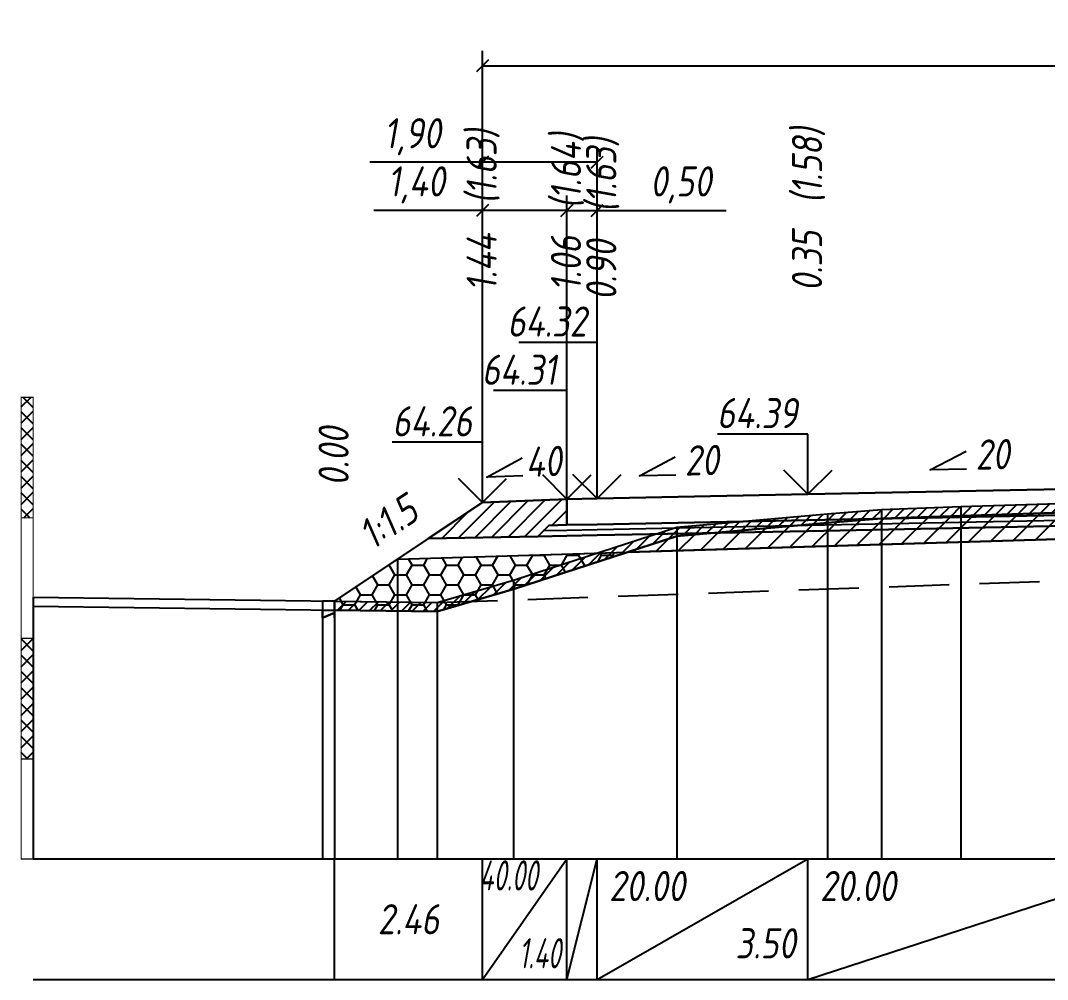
# Model space of a CAD drawing. Extents: x -717 to 1451, y -133302 to 233.
# Drawn here: x 78.9 to 164.1, y -3654 to -3574.4 of the extents above; entities that cross this region are included whole.
import ezdxf
from ezdxf.enums import TextEntityAlignment as Align

# ---------------------------------------------------------------- set-up
doc = ezdxf.new("R2010")
doc.units = 0
doc.linetypes.add('штриховая', pattern=[0.75, 0.5, -0.25])
for name, color, linetype in [('Интерполированный поперечник', 2, 'Continuous'), ('Код_514', 1, 'Continuous'), ('Контур_0', 7, 'Continuous'), ('Контур_2521', 7, 'Continuous'), ('Контур_2564', 7, 'Continuous'), ('Контур_2660', 7, 'Continuous'), ('Контур_2665', 7, 'Continuous'), ('Контур_400', 7, 'Continuous'), ('Контур_508', 7, 'Continuous'), ('Контур_512', 7, 'Continuous'), ('Контур_513', 7, 'Continuous'), ('Контур_818', 7, 'Continuous'), ('Красный поперечник', 1, 'Continuous'), ('Линейка абсолютных высот', 7, 'Continuous'), ('Объём_2501', 7, 'Continuous'), ('Объём_2564', 7, 'Continuous'), ('Объём_2650', 7, 'Continuous'), ('Объём_2660', 7, 'Continuous'), ('Объём_2661', 7, 'Continuous'), ('Объём_2663', 7, 'Continuous'), ('Объём_2665', 7, 'Continuous'), ('Объём_2666', 7, 'Continuous'), ('Откосы', 7, 'Continuous'), ('Отметки покрытия', 7, 'Continuous'), ('Рабочие отметки', 7, 'Continuous'), ('Рабочие отметки доп.', 7, 'Continuous'), ('Таблица', 7, 'Continuous'), ('Уклоны проезжей части', 7, 'Continuous'), ('Черный поперечник', 3, 'Continuous')]:
    doc.layers.add(name, color=color, linetype=linetype)
for name, color, linetype, true_color in [('Контур_2540', 2, 'Continuous', 0xffff00), ('Контур_2560', 2, 'Continuous', 0xffff00), ('Контур_2561', 7, 'Continuous', 0xff8040), ('Контур_2562', 3, 'Continuous', 0x00ff00), ('Контур_2563', 7, 'Continuous', 0xff8000), ('Контур_2570', 7, 'Continuous', 0x80ff00), ('Контур_2583', 3, 'Continuous', 0x00ff00), ('Контур_2736', 4, 'Continuous', 0x00ffff), ('Контур_2737', 4, 'Continuous', 0x00ffff), ('Контур_2738', 4, 'Continuous', 0x00ffff), ('Контур_2739', 4, 'Continuous', 0x00ffff), ('Контур_2741', 4, 'Continuous', 0x00ffff), ('Контур_2742', 4, 'Continuous', 0x00ffff), ('Контур_2743', 4, 'Continuous', 0x00ffff), ('Контур_2744', 7, 'Continuous', 0xa4ffff), ('Контур_2745', 7, 'Continuous', 0xa4ffff), ('Контур_2747', 4, 'Continuous', 0x00ffff), ('Контур_2748', 4, 'Continuous', 0x00ffff), ('Контур_2749', 4, 'Continuous', 0x00ffff), ('Контур_2750', 4, 'Continuous', 0x00ffff), ('Контур_2751', 4, 'Continuous', 0x00ffff), ('Контур_2752', 4, 'Continuous', 0x00ffff), ('Контур_402', 7, 'Continuous', 0xff6464), ('Контур_703', 4, 'Continuous', 0x00ffff), ('Контур_705', 4, 'Continuous', 0x00ffff), ('Контур_707', 4, 'Continuous', 0x00ffff), ('Контур_720', 131, 'Continuous', 0xaaffff), ('Объём_2500', 7, 'Continuous', 0xc0c0c0), ('Объём_2520', 7, 'Continuous', 0x80ffff), ('Объём_2540', 2, 'Continuous', 0xffff00), ('Объём_2560', 2, 'Continuous', 0xffff00), ('Объём_2561', 7, 'Continuous', 0xff8040), ('Объём_2562', 3, 'Continuous', 0x00ff00), ('Объём_2563', 7, 'Continuous', 0xff8000), ('Объём_2570', 7, 'Continuous', 0x80ff00), ('Объём_2580', 3, 'Continuous', 0x00ff00), ('Объём_2583', 3, 'Continuous', 0x00ff00), ('Объём_2593', 3, 'Continuous', 0x00ff00), ('Объём_2597', 3, 'Continuous', 0x00ff00), ('Объём_2600', 7, 'Continuous', 0x808000)]:
    doc.layers.add(name, color=color, linetype=linetype, true_color=true_color)
doc.styles.get("Standard").update_dxf_attribs({"font": 'txt', "height": 2.5})
doc.styles.add('М', font='romand.shx', dxfattribs={"width": 0.8, "oblique": 10, "height": 2.5})
doc.dimstyles.new('ISO-25', dxfattribs={"dimtxt": 2.5, "dimasz": 2.5, "dimexe": 1.25, "dimexo": 0.625, "dimtad": 1, "dimtxsty": 'Standard', "dimcen": 2.5, "dimadec": 0, "dimazin": 0, "dimtfac": 1, "dimtmove": 0, "dimatfit": 3, "dimfxl": 1, "dimarcsym": 0})

# ---------------------------------------------------------------- blocks, each defined once
blk = doc.blocks.new('_Oblique')
at = {"color": 0, "linetype": 'ByBlock', "lineweight": -2}
blk.add_line((-0.5, -0.5), (0.5, 0.5), dxfattribs=at)
blk = doc.blocks.new('*D81')
at = {"color": 0, "lineweight": -2, "transparency": 16777216}
for p, q in [((117.28, -3613.859), (117.28, -3588.939)), ((124.28, -3613.579), (124.28, -3588.939)), ((117.28, -3590.189), (108.255, -3590.189)), ((124.28, -3590.189), (117.28, -3590.189))]:
    blk.add_line(p, q, dxfattribs=at)
at = {"layer": 'Defpoints', "color": 0, "transparency": 16777216}
for p in [(124.28, -3590.189), (117.28, -3614.484), (124.28, -3614.204)]:
    blk.add_point(p, dxfattribs=at)
at = {"color": 0, "lineweight": -2, "transparency": 16777216, "rotation": 180}
blk.add_blockref('_Oblique', (117.28, -3590.189), dxfattribs=at)
at = {"color": 0, "lineweight": -2, "transparency": 16777216}
blk.add_blockref('_Oblique', (124.28, -3590.189), dxfattribs=at)
at = {"color": 0, "transparency": 16777216, "insert": (111.795, -3588.076), "char_height": 2.5, "width": 8.75, "attachment_point": 5, "style": 'М'}
blk.add_mtext('1,40', dxfattribs=at)
blk = doc.blocks.new('*D83')
at = {"color": 0, "lineweight": -2, "transparency": 16777216}
for p, q in [((124.28, -3613.579), (124.28, -3588.939)), ((126.78, -3613.529), (126.78, -3588.939)), ((124.28, -3590.189), (126.78, -3590.189)), ((126.78, -3590.189), (137.501, -3590.189))]:
    blk.add_line(p, q, dxfattribs=at)
at = {"layer": 'Defpoints', "color": 0, "transparency": 16777216}
for p in [(126.78, -3590.189), (124.28, -3614.204), (126.78, -3614.154)]:
    blk.add_point(p, dxfattribs=at)
at = {"color": 0, "lineweight": -2, "transparency": 16777216, "rotation": 180}
blk.add_blockref('_Oblique', (124.28, -3590.189), dxfattribs=at)
at = {"color": 0, "lineweight": -2, "transparency": 16777216}
blk.add_blockref('_Oblique', (126.78, -3590.189), dxfattribs=at)
at = {"color": 0, "transparency": 16777216, "insert": (133.74, -3588.076), "char_height": 2.5, "width": 9.16667, "attachment_point": 5, "style": 'М'}
blk.add_mtext('0,50', dxfattribs=at)
blk = doc.blocks.new('*D86')
at = {"color": 0, "lineweight": -2, "transparency": 16777216}
for p, q in [((117.28, -3613.859), (117.28, -3584.939)), ((126.78, -3613.529), (126.78, -3584.939)), ((117.28, -3586.189), (107.928, -3586.189)), ((126.78, -3586.189), (117.28, -3586.189))]:
    blk.add_line(p, q, dxfattribs=at)
at = {"layer": 'Defpoints', "color": 0, "transparency": 16777216}
for p in [(126.78, -3586.189), (117.28, -3614.484), (126.78, -3614.154)]:
    blk.add_point(p, dxfattribs=at)
at = {"color": 0, "lineweight": -2, "transparency": 16777216, "rotation": 180}
blk.add_blockref('_Oblique', (117.28, -3586.189), dxfattribs=at)
at = {"color": 0, "lineweight": -2, "transparency": 16777216}
blk.add_blockref('_Oblique', (126.78, -3586.189), dxfattribs=at)
at = {"color": 0, "transparency": 16777216, "insert": (111.469, -3584.076), "char_height": 2.5, "width": 8.75, "attachment_point": 5, "style": 'М'}
blk.add_mtext('1,90', dxfattribs=at)
blk = doc.blocks.new('*D87')
at = {"color": 0, "lineweight": -2, "transparency": 16777216}
for p, q in [((117.28, -3613.859), (117.28, -3576.939)), ((232.78, -3613.859), (232.78, -3576.939)), ((117.28, -3578.189), (232.78, -3578.189))]:
    blk.add_line(p, q, dxfattribs=at)
at = {"layer": 'Defpoints', "color": 0, "transparency": 16777216}
for p in [(232.78, -3578.189), (117.28, -3614.484), (232.78, -3614.484)]:
    blk.add_point(p, dxfattribs=at)
at = {"color": 0, "lineweight": -2, "transparency": 16777216, "rotation": 180}
blk.add_blockref('_Oblique', (117.28, -3578.189), dxfattribs=at)
at = {"color": 0, "lineweight": -2, "transparency": 16777216}
blk.add_blockref('_Oblique', (232.78, -3578.189), dxfattribs=at)
at = {"color": 0, "transparency": 16777216, "insert": (175.03, -3576.076), "char_height": 2.5, "width": 11.25, "attachment_point": 5, "style": 'М'}
blk.add_mtext('23,10', dxfattribs=at)

msp = doc.modelspace()

# ---------------------------------------------------------------- hatches: boundary and pattern name
at = {"layer": 'Линейка абсолютных высот'}
h = msp.add_hatch(dxfattribs=at)
h.set_pattern_fill('ANSI37', scale=0.3, style=0)
h.paths.add_polyline_path([(80, -3615.701), (80, -3605.701), (79, -3605.701), (79, -3615.701)])
h = msp.add_hatch(dxfattribs=at)
h.set_pattern_fill('ANSI37', scale=0.3, style=0)
h.paths.add_polyline_path([(80, -3635.701), (80, -3625.701), (79, -3625.701), (79, -3635.701)])
at = {"layer": 'Объём_2563'}
h = msp.add_hatch(dxfattribs=at)
h.set_pattern_fill('ANSI31', color=256, scale=0.3)
h.paths.add_polyline_path([(122.78, -3616.322), (124.28, -3616.292), (124.28, -3614.142), (117.28, -3614.422), (112.78, -3617.422), (121.861, -3617.24)])
at = {"layer": 'Объём_2570'}
h = msp.add_hatch(dxfattribs=at)
h.set_pattern_fill('ANSI31', color=256, scale=0.2)
h.paths.add_polyline_path([(175.03, -3614.952), (156.964, -3615.518), (150.37, -3615.749), (145.893, -3616.113), (133.387, -3617.23), (119.846, -3621.607), (113.529, -3623.473), (105, -3623.358), (105, -3622.608), (113.529, -3622.723), (119.846, -3620.857), (133.387, -3616.48), (145.893, -3615.363), (150.37, -3614.999), (156.964, -3614.768), (175.03, -3614.202)])
at = {"layer": 'Объём_2600'}
h = msp.add_hatch(dxfattribs=at)
h.set_pattern_fill('ANSI31', color=6, scale=0.4)
h.paths.add_polyline_path([(129.308, -3618.548), (133.387, -3617.23), (145.893, -3616.113), (150.37, -3615.749), (156.964, -3615.518), (175.03, -3614.952), (175.03, -3617.177)])
h = msp.add_hatch(dxfattribs=at)
h.set_pattern_fill('HONEY', color=5, scale=0.3)
h.paths.add_polyline_path([(119.846, -3621.607), (113.529, -3623.473), (105, -3623.358), (105, -3622.608), (110.231, -3619.121), (129.308, -3618.548)])
h = msp.add_hatch(dxfattribs=at)
h.set_pattern_fill('ANSI31', color=6, scale=0.4)
h.paths.add_polyline_path([(104, -3623.345), (105, -3623.358), (105, -3623.572), (104, -3624)])
h = msp.add_hatch(dxfattribs=at)
h.set_pattern_fill('ANSI31', color=6, scale=0.4)
h.paths.add_polyline_path([(104, -3623.345), (105, -3623.358), (105, -3623.572), (104, -3624)])

# ---------------------------------------------------------------- linework, layer by layer
at = {"layer": 'Интерполированный поперечник', "linetype": 'штриховая', "ltscale": 10, "flags": 128}
msp.add_lwpolyline([(113.529, -3622.723), (253.268, -3617.85)], dxfattribs=at)
at = {"layer": 'Код_514'}
for p, q in [((105, -3654), (105, -3644)), ((117.28, -3654), (117.28, -3644)), ((117.28, -3654), (124.28, -3644)), ((124.28, -3654), (124.28, -3644)), ((124.28, -3654), (126.78, -3644)), ((126.78, -3654), (126.78, -3644)), ((126.78, -3654), (144.28, -3644)), ((144.28, -3654), (144.28, -3644)), ((144.28, -3654), (175.03, -3644))]:
    msp.add_line(p, q, dxfattribs=at)
at = {"layer": 'Контур_0', "flags": 128}
for points in [[(175.03, -3613.127), (144.28, -3613.742), (126.78, -3614.092), (126.78, -3614.092), (126.78, -3614.092), (126.78, -3614.092), (126.78, -3614.092), (124.28, -3614.142), (124.28, -3616.292), (126.78, -3616.242), (126.78, -3616.242), (126.78, -3616.242), (126.78, -3616.242), (126.78, -3616.242), (126.78, -3616.242), (144.28, -3615.892), (175.03, -3615.277), (175.03, -3613.127)], [(117.28, -3614.422), (105, -3622.608), (105, -3622.608), (105, -3622.608), (105, -3622.608), (105, -3622.608), (105, -3622.608), (105, -3622.608), (105, -3622.608), (105, -3622.608), (105, -3622.608), (105, -3622.608), (105, -3622.608), (105, -3622.608), (105, -3622.608), (105, -3624)], [(117.28, -3614.422), (105, -3622.608), (105, -3622.608), (105, -3622.608), (105, -3622.608), (105, -3622.608), (105, -3622.608), (105, -3622.608), (105, -3622.608), (105, -3622.608), (105, -3622.608), (105, -3622.608), (105, -3622.608), (105, -3622.608), (105, -3622.608), (105, -3624), (105, -3624), (105, -3622.608), (105, -3622.608), (105, -3622.608), (105, -3622.608), (105, -3622.608), (105, -3622.608), (105, -3622.608), (105, -3622.608), (105, -3622.608), (105, -3622.608), (105, -3622.608), (105, -3622.608), (105, -3622.608)], [(117.28, -3614.422), (117.28, -3614.422)], [(175.03, -3615.277), (144.28, -3615.892), (126.78, -3616.242), (126.78, -3616.242), (126.78, -3616.242), (126.78, -3616.242), (126.78, -3616.242), (126.78, -3616.242), (124.28, -3616.292), (122.78, -3616.322), (121.861, -3617.24), (124.28, -3617.192), (126.78, -3617.142), (126.78, -3617.142), (126.78, -3617.142), (126.78, -3617.142), (126.78, -3617.142), (126.78, -3617.142), (144.28, -3616.792), (175.03, -3616.177), (175.03, -3615.277)], [(112.78, -3617.422), (121.861, -3617.24), (122.78, -3616.322), (124.28, -3616.292)]]:
    msp.add_lwpolyline(points, dxfattribs=at)
at = {"layer": 'Контур_2521', "color": 250, "flags": 128}
msp.add_lwpolyline([(175.03, -3615.727), (144.28, -3616.342), (126.78, -3616.692), (126.78, -3616.692), (126.78, -3616.692), (126.78, -3616.692), (126.78, -3616.692), (126.78, -3616.692), (124.28, -3616.742), (122.321, -3616.781)], dxfattribs=at)
at = {"layer": 'Контур_2540', "flags": 128}
msp.add_lwpolyline([(144.28, -3616.792), (126.78, -3617.142), (124.28, -3617.192), (121.861, -3617.24), (112.78, -3617.422), (110.231, -3619.121), (175.03, -3617.177), (175.03, -3616.177), (144.28, -3616.792)], dxfattribs=at)
at = {"layer": 'Контур_2560', "flags": 128}
msp.add_lwpolyline([(117.28, -3614.422), (117.28, -3614.422), (117.28, -3614.422), (124.28, -3614.142)], dxfattribs=at)
at = {"layer": 'Контур_2561', "flags": 128}
msp.add_lwpolyline([(124.28, -3614.142), (124.28, -3614.142), (117.28, -3614.422), (117.28, -3614.422), (124.28, -3614.142)], dxfattribs=at)
at = {"layer": 'Контур_2562', "flags": 128}
msp.add_lwpolyline([(117.28, -3614.422), (117.28, -3614.422), (117.28, -3614.422), (117.28, -3614.422), (117.28, -3614.422)], dxfattribs=at)
at = {"layer": 'Контур_2563', "flags": 128}
msp.add_lwpolyline([(122.78, -3616.322), (124.28, -3616.292), (124.28, -3614.142), (117.28, -3614.422), (112.78, -3617.422), (121.861, -3617.24), (122.78, -3616.322)], dxfattribs=at)
at = {"layer": 'Контур_2564', "flags": 128}
msp.add_lwpolyline([(117.28, -3614.422), (124.28, -3614.142)], dxfattribs=at)
at = {"layer": 'Контур_2570', "flags": 128}
msp.add_lwpolyline([(80, -3623.022), (113.529, -3623.473), (119.846, -3621.607), (133.387, -3617.23), (145.893, -3616.113), (150.37, -3615.749), (156.964, -3615.518), (175.03, -3614.952), (179.052, -3614.826), (198.668, -3614.555), (204.156, -3614.503), (209.58, -3614.581), (230.326, -3615.123), (246.338, -3617.466), (253.268, -3618.6), (272.785, -3613.942)], dxfattribs=at)
at = {"layer": 'Контур_2583', "flags": 128}
msp.add_lwpolyline([(104, -3624), (105, -3623.572), (105, -3622.608), (104, -3622.608), (104, -3624)], dxfattribs=at)
at = {"layer": 'Контур_2660', "flags": 128}
msp.add_lwpolyline([(110.231, -3619.121), (175.03, -3617.177)], dxfattribs=at)
at = {"layer": 'Контур_2665', "flags": 128}
msp.add_lwpolyline([(117.28, -3614.422), (117.28, -3614.422)], dxfattribs=at)
at = {"layer": 'Контур_2736', "flags": 128}
msp.add_lwpolyline([(117.28, -3614.422), (105, -3622.608)], dxfattribs=at)
at = {"layer": 'Контур_2737', "flags": 128}
msp.add_lwpolyline([(105, -3622.608), (105, -3622.608)], dxfattribs=at)
at = {"layer": 'Контур_2738', "flags": 128}
msp.add_lwpolyline([(105, -3622.608), (105, -3622.608)], dxfattribs=at)
at = {"layer": 'Контур_2739', "flags": 128}
msp.add_lwpolyline([(105, -3622.608), (105, -3622.608)], dxfattribs=at)
at = {"layer": 'Контур_2741', "flags": 128}
msp.add_lwpolyline([(105, -3622.608), (105, -3622.608)], dxfattribs=at)
at = {"layer": 'Контур_2742', "flags": 128}
msp.add_lwpolyline([(105, -3622.608), (105, -3622.608)], dxfattribs=at)
at = {"layer": 'Контур_2743', "flags": 128}
msp.add_lwpolyline([(105, -3622.608), (105, -3622.608)], dxfattribs=at)
at = {"layer": 'Контур_2744', "flags": 128}
msp.add_lwpolyline([(105, -3622.608), (105, -3622.608)], dxfattribs=at)
msp.add_lwpolyline([(105, -3622.608), (105, -3622.608)], dxfattribs=at)
msp.add_lwpolyline([(105, -3622.608), (105, -3622.608)], dxfattribs=at)
msp.add_lwpolyline([(105, -3622.608), (105, -3622.608)], dxfattribs=at)
msp.add_lwpolyline([(105, -3622.608), (105, -3622.608)], dxfattribs=at)
msp.add_lwpolyline([(105, -3622.608), (105, -3622.608)], dxfattribs=at)
at = {"layer": 'Контур_2745', "flags": 128}
msp.add_lwpolyline([(105, -3622.608), (105, -3622.608)], dxfattribs=at)
msp.add_lwpolyline([(105, -3622.608), (105, -3622.608)], dxfattribs=at)
msp.add_lwpolyline([(105, -3622.608), (105, -3622.608)], dxfattribs=at)
msp.add_lwpolyline([(105, -3622.608), (105, -3622.608)], dxfattribs=at)
msp.add_lwpolyline([(105, -3622.608), (105, -3622.608)], dxfattribs=at)
msp.add_lwpolyline([(105, -3622.608), (105, -3622.608)], dxfattribs=at)
at = {"layer": 'Контур_2747', "flags": 128}
msp.add_lwpolyline([(105, -3622.608), (105, -3622.608)], dxfattribs=at)
at = {"layer": 'Контур_2748', "flags": 128}
msp.add_lwpolyline([(105, -3622.608), (105, -3622.608)], dxfattribs=at)
at = {"layer": 'Контур_2749', "flags": 128}
msp.add_lwpolyline([(105, -3622.608), (105, -3622.608)], dxfattribs=at)
at = {"layer": 'Контур_2750', "flags": 128}
msp.add_lwpolyline([(105, -3622.608), (105, -3622.608)], dxfattribs=at)
at = {"layer": 'Контур_2751', "flags": 128}
msp.add_lwpolyline([(105, -3622.608), (105, -3622.608)], dxfattribs=at)
at = {"layer": 'Контур_2752', "flags": 128}
msp.add_lwpolyline([(105, -3622.608), (105, -3622.608)], dxfattribs=at)
at = {"layer": 'Контур_400', "flags": 128}
msp.add_lwpolyline([(124.28, -3614.142), (126.78, -3614.092), (126.78, -3614.092), (126.78, -3614.092), (126.78, -3614.092), (126.78, -3614.092), (126.78, -3614.092), (144.28, -3613.742), (175.03, -3613.127)], dxfattribs=at)
at = {"layer": 'Контур_402', "flags": 128}
msp.add_lwpolyline([(110.231, -3619.121), (175.03, -3617.177), (238.247, -3619.073)], dxfattribs=at)
at = {"layer": 'Контур_508', "flags": 128}
msp.add_lwpolyline([(104, -3624), (105, -3623.572), (105, -3622.608), (110.231, -3619.121), (175.03, -3617.177), (238.247, -3619.073), (238.247, -3619.269), (241.694, -3621.567), (241.997, -3621.567), (243.997, -3621.567), (244.3, -3621.567), (247.747, -3619.269), (247.747, -3618.067), (247.785, -3618.041)], dxfattribs=at)
at = {"layer": 'Контур_512', "flags": 128}
msp.add_lwpolyline([(104, -3624), (105, -3623.572), (105, -3622.608), (110.231, -3619.121), (175.03, -3617.177), (238.247, -3619.073), (238.247, -3619.269), (241.694, -3621.567), (241.997, -3621.567), (243.997, -3621.567), (244.3, -3621.567), (247.747, -3619.269), (247.747, -3618.067), (247.785, -3618.041)], dxfattribs=at)
at = {"layer": 'Контур_513', "flags": 128}
msp.add_lwpolyline([(104, -3624), (105, -3623.572), (105, -3622.608), (110.231, -3619.121), (175.03, -3617.177), (238.247, -3619.073), (238.247, -3619.269), (241.694, -3621.567), (241.997, -3621.567), (243.997, -3621.567), (244.3, -3621.567), (247.747, -3619.269), (247.747, -3618.067), (247.785, -3618.041)], dxfattribs=at)
at = {"layer": 'Контур_703', "flags": 128}
for points in [[(117.28, -3614.422), (105, -3622.608)], [(105, -3622.608), (105, -3624)]]:
    msp.add_lwpolyline(points, dxfattribs=at)
at = {"layer": 'Контур_705', "flags": 128}
msp.add_lwpolyline([(105, -3622.608), (105, -3622.608)], dxfattribs=at)
at = {"layer": 'Контур_707', "flags": 128}
msp.add_lwpolyline([(105, -3624), (105, -3622.608)], dxfattribs=at)
at = {"layer": 'Контур_720', "flags": 128}
msp.add_lwpolyline([(105, -3624), (105, -3624)], dxfattribs=at)
at = {"layer": 'Контур_818', "flags": 128}
msp.add_lwpolyline([(105, -3623.358), (113.529, -3623.473), (119.846, -3621.607), (133.387, -3617.23), (145.893, -3616.113), (150.37, -3615.749), (156.964, -3615.518), (175.03, -3614.952), (179.052, -3614.826), (198.668, -3614.555), (204.156, -3614.503), (209.58, -3614.581), (230.326, -3615.123), (246.338, -3617.466), (247.785, -3617.703)], dxfattribs=at)
at = {"layer": 'Красный поперечник'}
for p, q in [((144.28, -3613.742), (175.03, -3613.127)), ((124.28, -3614.142), (126.78, -3614.092)), ((126.78, -3614.092), (144.28, -3613.742)), ((105, -3622.608), (117.28, -3614.422)), ((117.28, -3614.422), (124.28, -3614.142)), ((110.231, -3619.121), (110.231, -3644)), ((105, -3622.608), (105, -3644)), ((104, -3624), (104, -3644)), ((105, -3623.572), (105, -3644))]:
    msp.add_line(p, q, dxfattribs=at)
at = {"layer": 'Линейка абсолютных высот', "color": 7, "const_width": 0.1, "flags": 128}
for points in [[(80, -3615.701), (80, -3605.701), (79, -3605.701), (79, -3615.701), (80, -3615.701)], [(80, -3625.701), (80, -3615.701), (79, -3615.701), (79, -3625.701), (80, -3625.701)], [(80, -3635.701), (80, -3625.701), (79, -3625.701), (79, -3635.701), (80, -3635.701)], [(80, -3644), (80, -3635.701), (79, -3635.701), (79, -3644), (80, -3644)]]:
    msp.add_lwpolyline(points, dxfattribs=at)
at = {"layer": 'Объём_2500', "flags": 128}
msp.add_lwpolyline([(175.03, -3613.127), (144.28, -3613.742), (126.78, -3614.092), (126.78, -3614.092), (126.78, -3614.092), (126.78, -3614.092), (126.78, -3614.092), (124.28, -3614.142), (124.28, -3616.292), (126.78, -3616.242), (126.78, -3616.242), (126.78, -3616.242), (126.78, -3616.242), (126.78, -3616.242), (126.78, -3616.242), (144.28, -3615.892), (175.03, -3615.277), (175.03, -3613.127)], dxfattribs=at)
at = {"layer": 'Объём_2501', "flags": 128}
msp.add_lwpolyline([(124.28, -3614.142), (126.78, -3614.092), (126.78, -3614.092), (126.78, -3614.092), (126.78, -3614.092), (126.78, -3614.092), (126.78, -3614.092), (144.28, -3613.742), (175.03, -3613.127)], dxfattribs=at)
at = {"layer": 'Объём_2520', "color": 250, "flags": 128}
msp.add_lwpolyline([(175.03, -3615.277), (144.28, -3615.892), (126.78, -3616.242), (126.78, -3616.242), (126.78, -3616.242), (126.78, -3616.242), (126.78, -3616.242), (126.78, -3616.242), (124.28, -3616.292), (122.78, -3616.322), (121.861, -3617.24), (124.28, -3617.192), (126.78, -3617.142), (126.78, -3617.142), (126.78, -3617.142), (126.78, -3617.142), (126.78, -3617.142), (126.78, -3617.142), (144.28, -3616.792), (175.03, -3616.177), (175.03, -3615.277)], dxfattribs=at)
at = {"layer": 'Объём_2540', "flags": 128}
msp.add_lwpolyline([(144.28, -3616.792), (126.78, -3617.142), (124.28, -3617.192), (121.861, -3617.24), (112.78, -3617.422), (110.231, -3619.121), (175.03, -3617.177), (175.03, -3616.177), (144.28, -3616.792)], dxfattribs=at)
at = {"layer": 'Объём_2560', "flags": 128}
msp.add_lwpolyline([(117.28, -3614.422), (117.28, -3614.422), (117.28, -3614.422), (124.28, -3614.142)], dxfattribs=at)
at = {"layer": 'Объём_2561', "flags": 128}
msp.add_lwpolyline([(124.28, -3614.142), (124.28, -3614.142), (117.28, -3614.422), (117.28, -3614.422), (124.28, -3614.142)], dxfattribs=at)
at = {"layer": 'Объём_2562', "flags": 128}
msp.add_lwpolyline([(117.28, -3614.422), (117.28, -3614.422), (117.28, -3614.422), (117.28, -3614.422), (117.28, -3614.422)], dxfattribs=at)
at = {"layer": 'Объём_2563', "color": 250, "flags": 128}
msp.add_lwpolyline([(122.78, -3616.322), (124.28, -3616.292), (124.28, -3614.142), (117.28, -3614.422), (112.78, -3617.422), (121.861, -3617.24), (122.78, -3616.322)], dxfattribs=at)
at = {"layer": 'Объём_2564', "flags": 128}
msp.add_lwpolyline([(117.28, -3614.422), (124.28, -3614.142)], dxfattribs=at)
at = {"layer": 'Объём_2570', "flags": 128}
msp.add_lwpolyline([(175.03, -3614.952), (156.964, -3615.518), (150.37, -3615.749), (145.893, -3616.113), (133.387, -3617.23), (119.846, -3621.607), (113.529, -3623.473), (105, -3623.358), (105, -3622.608), (113.529, -3622.723), (119.846, -3620.857), (133.387, -3616.48), (145.893, -3615.363), (150.37, -3614.999), (156.964, -3614.768), (175.03, -3614.202), (175.03, -3614.952), (175.03, -3614.952)], dxfattribs=at)
at = {"layer": 'Объём_2580', "flags": 128}
msp.add_lwpolyline([(117.28, -3614.422), (117.28, -3614.422)], dxfattribs=at)
at = {"layer": 'Объём_2583', "flags": 128}
msp.add_lwpolyline([(104, -3624), (105, -3623.572), (105, -3622.608), (104, -3622.608), (104, -3624)], dxfattribs=at)
at = {"layer": 'Объём_2593', "flags": 128}
msp.add_lwpolyline([(105, -3622.608), (105, -3624), (105, -3622.608)], dxfattribs=at)
at = {"layer": 'Объём_2597', "flags": 128}
msp.add_lwpolyline([(105, -3622.608), (105, -3624), (105, -3622.608)], dxfattribs=at)
at = {"layer": 'Объём_2600', "color": 5, "flags": 128}
msp.add_lwpolyline([(119.846, -3621.607), (113.529, -3623.473), (105, -3623.358), (105, -3622.608), (110.231, -3619.121), (129.308, -3618.548), (119.846, -3621.607), (119.846, -3621.607)], dxfattribs=at)
at = {"layer": 'Объём_2650', "color": 6, "flags": 128}
for points in [[(129.308, -3618.548), (133.387, -3617.23), (145.893, -3616.113), (150.37, -3615.749), (156.964, -3615.518), (175.03, -3614.952), (175.03, -3617.177), (129.308, -3618.548), (129.308, -3618.548)], [(104, -3623.345), (105, -3623.358), (105, -3623.572), (104, -3624), (104, -3623.345), (104, -3623.345)]]:
    msp.add_lwpolyline(points, dxfattribs=at)
at = {"layer": 'Объём_2660', "flags": 128}
msp.add_lwpolyline([(110.231, -3619.121), (175.03, -3617.177)], dxfattribs=at)
at = {"layer": 'Объём_2661', "flags": 128}
msp.add_lwpolyline([(117.28, -3614.422), (105, -3622.608)], dxfattribs=at)
at = {"layer": 'Объём_2663', "flags": 128}
msp.add_lwpolyline([(105, -3622.608), (105, -3624), (105, -3622.608)], dxfattribs=at)
at = {"layer": 'Объём_2665', "flags": 128}
msp.add_lwpolyline([(117.28, -3614.422), (117.28, -3614.422)], dxfattribs=at)
at = {"layer": 'Объём_2666', "flags": 128}
msp.add_lwpolyline([(117.28, -3614.422), (105, -3622.608)], dxfattribs=at)
at = {"layer": 'Откосы', "color": 1, "flags": 128}
for points in [[(120.63, -3612.21), (117.632, -3612.33), (120.57, -3610.711)], [(133.304, -3612.15), (130.305, -3612.21), (133.274, -3610.65)], [(157.429, -3611.667), (154.43, -3611.727), (157.399, -3610.168)]]:
    msp.add_lwpolyline(points, dxfattribs=at)
at = {"layer": 'Отметки покрытия', "color": 1}
for p, q in [((126.78, -3601.142), (120.28, -3601.142)), ((126.78, -3614.092), (126.78, -3601.142)), ((124.28, -3605.142), (118.18, -3605.142)), ((124.28, -3614.142), (124.28, -3605.142)), ((144.28, -3608.742), (136.78, -3608.742)), ((144.28, -3613.742), (144.28, -3608.742)), ((117.28, -3609.422), (109.78, -3609.422)), ((117.28, -3614.422), (117.28, -3609.422)), ((117.28, -3614.422), (115.28, -3612.422)), ((117.28, -3614.422), (119.28, -3612.422)), ((124.28, -3614.142), (122.28, -3612.142)), ((124.28, -3614.142), (126.28, -3612.142)), ((126.78, -3614.092), (124.78, -3612.092)), ((126.78, -3614.092), (128.78, -3612.092)), ((144.28, -3613.742), (142.28, -3611.742)), ((144.28, -3613.742), (146.28, -3611.742))]:
    msp.add_line(p, q, dxfattribs=at)
at = {"layer": 'Таблица'}
for p, q in [((80, -3644), (272.785, -3644)), ((80, -3654), (272.785, -3654))]:
    msp.add_line(p, q, dxfattribs=at)
at = {"layer": 'Черный поперечник', "color": 7}
for p, q in [((156.964, -3614.768), (156.964, -3644)), ((145.893, -3615.363), (145.893, -3644)), ((150.37, -3614.999), (150.37, -3644)), ((133.387, -3616.48), (133.387, -3644)), ((119.846, -3620.857), (119.846, -3644)), ((80, -3622.272), (80, -3644)), ((113.529, -3622.723), (113.529, -3644))]:
    msp.add_line(p, q, dxfattribs=at)
at = {"layer": 'Черный поперечник', "flags": 128}
msp.add_lwpolyline([(80, -3622.272), (113.529, -3622.723), (119.846, -3620.857), (133.387, -3616.48), (145.893, -3615.363), (150.37, -3614.999), (156.964, -3614.768), (175.03, -3614.202), (179.052, -3614.076), (198.668, -3613.805), (204.156, -3613.753), (209.58, -3613.831), (230.326, -3614.373), (246.338, -3616.716), (253.268, -3617.85), (272.785, -3613.192)], dxfattribs=at)

# ---------------------------------------------------------------- texts
at = {"layer": 'Код_514', "style": 'М', "oblique": 10}
for s, width, p in [('40.00', 0.6, (117.015, -3644.121)), ('20.00', 0.8, (127.78, -3645)), ('20.00', 0.8, (145.28, -3645))]:
    msp.add_text(s, height=2.5, dxfattribs=dict(at, width=width)).set_placement(p, align=Align.TOP_LEFT)
at = {"layer": 'Код_514', "style": 'М', "oblique": 10, "width": 0.8}
msp.add_text('2.46', height=2.5, dxfattribs=at).set_placement((111.14, -3649), align=Align.MIDDLE_CENTER)
at = {"layer": 'Код_514', "style": 'М', "oblique": 10}
for s, width, p in [('3.50', 0.8, (143.28, -3653)), ('1.40', 0.6, (123.774, -3653.824))]:
    msp.add_text(s, height=2.5, dxfattribs=dict(at, width=width)).set_placement(p, align=Align.BOTTOM_RIGHT)
at = {"layer": 'Отметки покрытия', "color": 1, "style": 'М', "oblique": 10, "width": 0.8}
for s, p in [('64.32', (125.921, -3601.41)), ('64.31', (123.421, -3605.41)), ('64.26', (116.421, -3609.69)), ('64.39', (143.421, -3609.01))]:
    msp.add_text(s, height=2.5, dxfattribs=at).set_placement(p, align=Align.BOTTOM_RIGHT)
at = {"layer": 'Рабочие отметки', "color": 1, "style": 'М', "oblique": 10, "width": 0.8}
for s, p in [('0.35', (144.202, -3596.892)), ('1.44', (117.202, -3596.892)), ('1.06', (124.202, -3596.892)), ('0.90', (127.131, -3597.642)), ('0.00', (104.922, -3613.039))]:
    msp.add_text(s, height=2.5, rotation=90, dxfattribs=at).set_placement(p, align=Align.MIDDLE_LEFT)
at = {"layer": 'Рабочие отметки доп.', "color": 1, "style": 'М', "oblique": 10, "width": 0.8}
for s, p in [('(1.63)', (117.202, -3589.642)), ('(1.58)', (144.202, -3589.592)), ('(1.64)', (124.202, -3590.042)), ('(1.63)', (127.131, -3590.342))]:
    msp.add_text(s, height=2.5, rotation=90, dxfattribs=at).set_placement(p, align=Align.MIDDLE_LEFT)
at = {"layer": 'Уклоны проезжей части', "color": 1, "style": 'М', "oblique": 10, "width": 0.8}
for s, rotation, p in [('40', 2.29061, (122.432, -3613.018)), ('20', 1.14576, (135.51, -3612.917)), ('20', 1.14576, (159.635, -3612.434)), ('1:1.5', 33.69007, (110.585, -3617.683))]:
    msp.add_text(s, height=2.5, rotation=rotation, dxfattribs=at).set_placement(p, align=Align.BOTTOM_CENTER)

# ---------------------------------------------------------------- dimensions: what is measured, and where the dimension line sits
at = {"color": 5}
dim = msp.add_linear_dim(base=(232.78, -3578.189), p1=(117.28, -3614.484), p2=(232.78, -3614.484), angle=180, dimstyle='ISO-25', override={"dimasz": 1, "dimlfac": 0.2, "dimzin": 0, "dimtxsty": 'М', "dimblk1": 'Oblique', "dimblk2": 'Oblique', "dimsah": 1}, dxfattribs=at)
dim.commit()
dim.dimension.update_dxf_attribs({"geometry": '*D87', "text_midpoint": (175.03, -3576.076)})
for base, p1, p2, picture, middle in [((126.78, -3586.189), (117.28, -3614.484), (126.78, -3614.154), '*D86', (111.469, -3586.189)), ((124.28, -3590.189), (117.28, -3614.484), (124.28, -3614.204), '*D81', (111.795, -3590.189)), ((126.78, -3590.189), (124.28, -3614.204), (126.78, -3614.154), '*D83', (133.74, -3590.189))]:
    dim = msp.add_linear_dim(base=base, p1=p1, p2=p2, angle=180, dimstyle='ISO-25', override={"dimasz": 1, "dimlfac": 0.2, "dimzin": 0, "dimtxsty": 'М', "dimblk1": 'Oblique', "dimblk2": 'Oblique', "dimsah": 1}, dxfattribs=at)
    dim.commit()
    dim.dimension.update_dxf_attribs({"geometry": picture, "text_midpoint": middle, "dimtype": 160})

doc.saveas('drawing.dxf')
